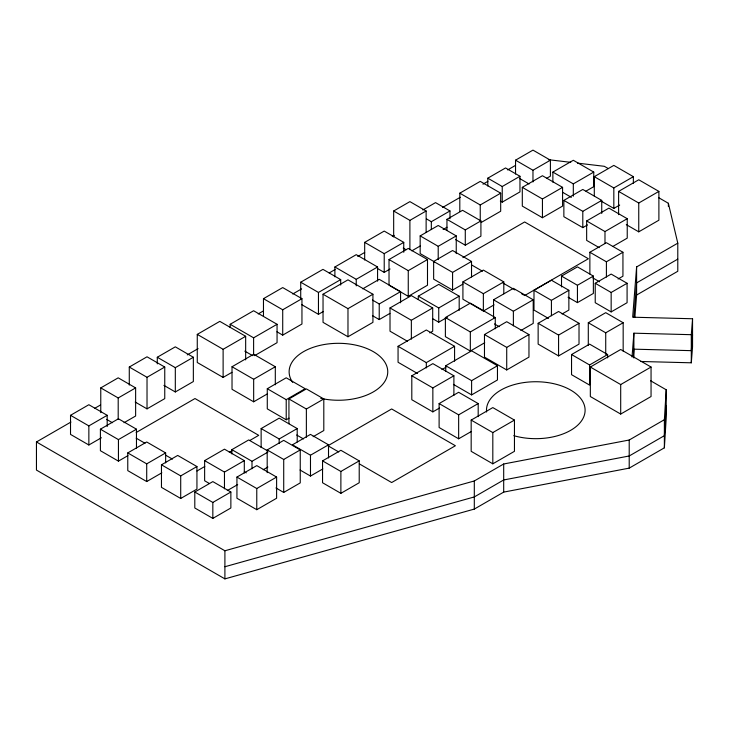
<?xml version="1.0" encoding="UTF-8"?>
<svg xmlns="http://www.w3.org/2000/svg" width="729" height="729" viewBox="0 0 729 729"><rect width="100%" height="100%" fill="white"/><g stroke="black" fill="none" stroke-linecap="round" stroke-linejoin="round"><path stroke-width="1.09" d="M70.95 422.045L36.45 441.965L36.45 470.077L224.906 578.881L474.306 509.079L503.693 492.111L629.209 468.127L664.374 447.825L664.374 419.704L666.215 389.787L650.587 380.757M666.215 405.752L664.374 435.678L629.209 455.98L503.693 479.964L474.306 496.932L224.906 566.734M664.374 447.825L666.215 417.899L666.215 389.787M658.515 197.586L668.365 203.273L677.788 243.158L636.608 266.932L632.672 317.197L692.55 318.755L692.55 346.867L691.302 362.805L640.645 361.484M633.902 317.525L636.608 282.898L677.788 259.123M634.859 317.388L636.608 295.045L636.608 266.932M632.025 357.01L633.893 333.189L691.302 334.693L692.55 318.755M633.273 357.101L633.893 349.164L691.302 350.658L692.55 334.72M393.669 236.943L393.669 211L409.898 201.623L426.128 211L426.128 232.433M129.279 385.094L129.279 367.042L147.021 356.8L164.754 367.042L164.754 398.626L147.021 408.869L135.193 402.043M100.766 412.641L100.766 387.901L118.198 377.832L135.63 387.901L135.63 416.013L124.012 422.72M157.282 363.88L157.282 357.256L175.315 346.84L193.349 357.256L193.349 381.549L175.315 391.965L163.925 385.386M231.94 372.328L223.12 377.422L197.267 362.495L197.267 334.383L219.812 321.361L245.664 336.288L245.664 359.907M263.47 316.304L263.47 298.68L282.715 287.572L301.952 298.68L301.952 324.013L282.715 335.121L276.938 331.786M364.682 260.007L364.682 242.365L384.219 231.084L403.757 242.365L403.757 252.289M422.784 209.979L435.541 202.616L449.966 210.945L449.966 218.791M300.722 298.608L300.722 282.205L322.965 269.365L340.698 279.608L340.698 285.066M101.404 437.746L88.856 444.991L70.522 434.402L70.522 415.311L88.856 404.723L107.19 415.311L107.19 426.547M393.669 211L409.898 220.368L426.128 211M230.164 327.531L230.164 324.287L253.61 310.745L277.056 324.287L277.056 342.685L254.585 355.652M515.54 174.021L515.54 160.18L532.972 150.119L550.404 160.18L550.404 176.154L546.531 178.386M459.808 211.228L459.808 193.176L480.247 181.375L500.686 193.176L500.686 211.228L481.222 222.463M487.801 185.995L487.801 178.186L505.543 167.943L519.968 176.272L519.968 191.891L502.235 202.133L500.313 201.022M334.893 276.81L334.893 266.987L356.235 254.667L377.576 266.987L377.576 281.175M129.279 367.042L147.021 377.285L164.754 367.042M94.606 408.386L100.52 404.978M187.262 354.895L198.106 348.635M258.23 313.917L263.16 311.073M292.73 294.006L301.596 288.884M329.198 272.947L335.112 269.53M357.784 256.444L364.682 252.462M392.284 236.524L394.252 235.385M442.558 207.501L460.3 197.258M482.972 184.173L487.892 181.321M507.612 169.939L515.494 165.392M100.766 387.901L118.198 397.961L135.63 387.901M157.282 357.256L175.315 367.662L193.349 357.256M426.52 218.928L431.331 221.707L449.966 210.945M263.47 298.68L282.715 309.779L301.952 298.68M364.682 242.365L384.219 253.646L403.757 242.365M300.722 282.205L318.455 292.447L340.698 279.608M487.801 178.186L502.235 186.515L519.968 176.272M70.522 415.311L88.856 425.9L107.19 415.311M446.95 230.246L446.95 219.338L462.578 210.317L480.912 220.896L480.912 236.169L465.284 245.199L455.634 239.622M515.54 160.18L532.972 170.249L550.404 160.18M197.267 334.383L223.12 349.309L245.664 336.288M434.411 261.82L420.168 253.601L420.168 235.895L438.211 225.489L456.245 235.895L456.245 253.601M323.038 294.243L347.979 279.845L372.929 294.243L372.929 322.355L347.979 336.762L323.038 322.355L323.038 294.243L347.979 308.649L372.929 294.243M459.808 193.176L480.247 204.977L500.686 193.176M389.022 285.23L389.022 259.542L408.258 248.434L427.495 259.542L427.495 285.23L408.258 296.339L389.988 285.786M230.164 324.287L253.61 337.819L277.056 324.287M334.893 266.987L356.235 279.316L377.576 266.987M443.095 229.489L447.023 227.22M127.93 455.643L118.435 461.129L100.402 450.713L100.402 429.19L118.435 418.783L136.469 429.19L136.469 448.444M411.812 250.849L420.405 245.892M522.301 187.353L542.44 175.725L562.578 187.353L562.578 206.097L542.44 217.725L522.301 206.097L522.301 187.353L542.44 198.981L562.578 187.353M552.874 182.177L552.874 172.08L573.313 160.28L593.752 172.08L593.752 186.66L585.97 191.153M377.385 268.436L384.219 272.391L390.079 269.001M301.706 304.64L318.455 314.317L323.293 311.52M362.732 288.83L379.226 279.316L400.567 291.636L400.567 302.79M446.95 219.338L465.284 229.927L480.912 220.896M420.168 235.895L438.211 246.311L456.245 235.895M267.434 393.851L253.665 401.797L232.022 389.304L232.022 366.742L253.665 354.248L275.307 366.742L275.307 384.794M389.022 259.542L408.258 270.65L427.495 259.542M100.402 429.19L118.435 439.605L136.469 429.19M136.168 432.507L194.989 398.544L258.713 435.341L249.892 440.434M462.997 284.073L452.581 290.087L433.646 279.152L433.646 261.456L452.581 250.521L471.526 261.456L471.526 276.938M552.874 172.08L573.313 183.881L593.752 172.08M594.29 196.01L594.29 176.673L613.827 165.392L633.364 176.673L633.364 183.498M372.437 300.038L379.226 303.957L400.567 291.636M462.879 257.629L524.643 221.971L588.367 258.759L524.643 295.555M232.022 366.742L253.665 379.244L275.307 366.742M587.528 224.906L582.799 227.639L563.863 216.704L563.863 200.393L582.799 189.458L601.735 200.393L601.735 213.442M161.856 472.811L146.711 481.55L127.766 470.624L127.766 452.919L146.711 441.984L165.647 452.919L165.647 462.879M407.475 341.281L390.015 331.203L390.015 307.948L411.356 295.619L432.698 307.948L432.698 331.203L429.791 332.88M433.646 261.456L452.581 272.382L471.526 261.456M418.3 299.446L418.3 296.165L438.74 284.365L459.188 296.165L459.188 310.399M372.437 315.657L379.226 319.575L389.897 313.415M594.29 176.673L613.827 187.954L633.364 176.673M267.279 388.73L286.215 377.795L305.15 388.73L286.215 399.656L267.279 388.73L267.279 408.86L286.215 419.795L289.058 418.154M563.863 200.393L582.799 211.328L601.735 200.393M127.766 452.919L146.711 463.854L165.647 452.919M618.611 214.663L618.611 191.399L638.75 179.771L658.888 191.399L658.888 220.204L638.75 231.831L626.284 224.632M494.062 304.859L483.363 311.046L462.915 299.245L462.915 281.886L483.363 270.085L503.803 281.886L503.803 293.814M390.015 307.948L411.356 320.268L432.698 307.948M161.464 464.81L177.703 455.434L196.939 466.542L196.939 489.104L180.71 498.472L161.464 487.364L161.464 464.81L180.71 475.909L196.939 466.542M599.202 247.641L586.654 240.397L586.654 220.96L608.897 208.12L627.232 218.7L627.232 238.137L612.725 246.52M418.3 296.165L438.74 307.966L459.188 296.165M601.124 201.104L613.827 208.43L619.686 205.049M288.93 423.777L288.93 398.954L306.371 388.894L323.804 398.954L323.804 430.538L313.151 436.689M618.611 191.399L638.75 203.026L658.888 191.399M462.915 281.886L483.363 293.687L503.803 281.886M484.721 342.739L470.333 351.05L445.383 336.643L445.383 317.552L470.333 303.146L495.273 317.552L495.273 328.779M432.908 318.828L438.74 322.2L447.506 317.142M417.553 373.521L398.061 362.267L398.061 346.302L426.319 329.991L454.577 346.302L454.577 361.201M209.351 483.491L204.63 480.757L204.63 460.628L224.468 449.173L244.306 460.628L244.306 472.93M261.137 447.579L261.137 428.57L279.171 418.154L297.204 428.57L297.204 441.993M586.654 220.96L604.988 231.549L627.232 218.7M231.858 453.921L231.858 449.656L248.698 439.942L267.871 451.014M196.948 470.998L204.794 466.469M229.298 452.317L232.241 450.622M493.542 317.78L493.542 299.792L513.38 288.338L533.218 299.792L533.218 323.394L520.934 330.492M288.93 398.954L306.371 409.024L323.804 398.954M589.87 274.022L589.87 252.252L606.41 242.711L622.94 252.252L622.94 276.2L618.074 279.007M548.527 318.455L533.992 310.071L533.992 290.288L551.425 280.218L568.866 290.288L568.866 310.071L562.086 313.98M261.137 428.57L279.171 438.976L297.204 428.57M561.512 286.925L561.512 276.081L577.441 266.878L593.37 276.081L593.37 293.432L577.441 302.626L568.064 297.222M204.63 460.628L224.468 472.082L244.306 460.628M445.383 317.552L470.333 331.959L495.273 317.552M267.188 472.656L267.188 449.921L283.718 440.371L300.248 449.921L300.248 482.89L283.718 492.44L275.936 487.947M194.798 492.02L212.832 481.605L230.865 492.02L230.865 507.985L212.832 518.401L194.798 507.985L194.798 492.02L212.832 502.436L230.865 492.02M231.858 449.656L251.997 461.284L267.898 452.108M493.542 299.792L513.38 311.247L533.218 299.792M398.061 346.302L426.319 362.614L454.577 346.302M589.87 252.252L606.41 261.793L622.94 252.252M439.541 408.012L432.853 411.876L411.803 399.729L411.803 375.781L432.853 363.634L453.894 375.781L453.894 395.373M236.934 477.076L256.772 465.621L276.61 477.076L276.61 498.244L256.772 509.699L236.934 498.244L236.934 477.076L256.772 488.521L276.61 477.076M484.475 334.547L506.719 321.708L528.962 334.547L528.962 357.11L506.719 369.949L484.475 357.11L484.475 334.547L506.719 347.387L528.962 334.547M561.512 276.081L577.441 285.276L593.37 276.081M533.992 290.288L551.425 300.348L568.866 290.288M227.302 490.581L237.69 484.575M263.224 469.731L267.898 467.034M445.756 371.216L445.756 365.748L471.608 350.822L497.46 365.748L497.46 379.973L471.608 394.899L453.42 384.393M267.188 449.921L283.718 459.461L300.248 449.921M441.911 369.585L445.802 367.334M595.229 283.271L611.157 274.077L627.086 283.271L627.086 302.708L611.157 311.912L595.229 302.708L595.229 283.271L611.157 292.475L627.086 283.271M538.139 323.293L558.578 311.493L579.017 323.293L579.017 344.115L558.578 355.916L538.139 344.115L538.139 323.293L558.578 335.094L579.017 323.293M328.515 444.808L310.481 434.393L292.447 444.808L310.481 455.215L328.515 444.808L328.515 457.958M411.803 375.781L432.853 387.928L453.894 375.781M322.546 460.874L340.88 450.294L359.215 460.874L359.215 482.744L340.88 493.333L322.546 482.744L322.546 460.874L340.88 471.463L359.215 460.874M445.756 365.748L471.608 380.666L497.46 365.748M300.038 470.014L310.481 476.046L322.819 468.92M471.353 431.468L458.65 438.794L439.113 427.513L439.113 403.565L458.65 392.284L478.188 403.565L478.188 416.633M588.294 345.5L588.294 322.737L605.726 312.668L623.167 322.737L623.167 351.196M636.608 295.045L677.788 271.27L677.788 243.158M439.113 403.565L458.65 414.847L478.188 403.565M588.294 322.737L605.726 332.798L623.167 322.737M607.621 354.54L589.588 364.956L589.588 385.085L571.545 374.679L571.545 354.54L589.588 344.134L607.621 354.54L607.621 357.903M471.171 420.086L492.813 407.593L514.455 420.086L514.455 451.324L492.813 463.817L471.171 451.324L471.171 420.086L492.813 432.579L514.455 420.086M590.335 367.033L620.698 349.501L651.052 367.033L651.052 396.53L620.698 414.063L590.335 396.53L590.335 367.033L620.698 384.557L651.052 367.033M36.45 441.965L224.906 550.769L474.306 480.958L503.693 463.99L629.209 440.015L664.374 419.704M548.336 159.678L570.743 162.33M577.459 163.123L604.341 166.312L608.287 168.581M562.606 192.283L571.363 197.34M519.413 178.386L529.099 183.981M592.795 277.886L599.602 281.813M471.699 264.992L482.489 271.215M503.074 283.098L514.838 289.896M521.7 293.86L523.659 294.99M403.219 248.097L406.08 249.746M571.545 354.54L589.588 364.956M494.49 323.94L499.21 326.674M244.816 351.141L252.635 355.652M338.73 451.971L327.941 445.747L391.664 408.96L455.388 445.747L391.664 482.543L359.315 463.863M296.685 435.013L303.464 438.931M244.324 471.781L246.247 472.884M106.58 419.366L112.384 422.72M136.168 438.165L144.989 443.259M165.574 455.151L172.436 459.115M691.302 334.693L691.302 362.805M668.365 203.273L668.365 206.471M638.75 203.026L638.75 231.831M633.893 333.189L633.893 357.994M629.209 440.015L629.209 468.127M620.698 384.557L620.698 414.063M613.827 187.954L613.827 208.43M611.157 292.475L611.157 311.912M606.41 261.793L606.41 277.038M605.726 332.798L605.726 354.431M604.988 231.549L604.988 243.422M582.799 211.328L582.799 227.639M577.441 285.276L577.441 302.626M573.313 183.881L573.313 196.219M558.578 335.094L558.578 355.916M551.425 300.348L551.425 315.739M542.44 198.981L542.44 217.725M532.972 170.249L532.972 181.958M513.38 311.247L513.38 325.863M506.719 347.387L506.719 369.949M503.693 463.99L503.693 492.111M502.235 186.515L502.235 202.133M492.813 432.579L492.813 463.817M483.363 293.687L483.363 311.046M480.247 204.977L480.247 220.769M474.306 480.958L474.306 509.079M471.608 380.666L471.608 394.899M470.333 331.959L470.333 351.05M465.284 229.927L465.284 245.199M458.65 414.847L458.65 438.794M452.581 272.382L452.581 290.087M438.74 307.966L438.74 322.2M438.211 246.311L438.211 259.588M432.853 387.928L432.853 411.876M431.331 221.707L431.331 229.553M426.319 362.614L426.319 367.935M411.356 320.268L411.356 339.094M409.898 220.368L409.898 249.701M408.258 270.65L408.258 296.339M384.219 253.646L384.219 272.391M379.226 303.957L379.226 319.575M356.235 279.316L356.235 285.859M347.979 308.649L347.979 336.762M340.88 471.463L340.88 493.333M318.455 292.447L318.455 314.317M310.481 455.215L310.481 476.046M306.371 409.024L306.371 437.227M286.215 399.656L286.215 419.795M283.718 459.461L283.718 492.44M282.715 309.779L282.715 335.121M279.171 438.976L279.171 443.451M256.772 488.521L256.772 509.699M253.61 337.819L253.61 355.132M253.665 379.244L253.665 401.797M251.997 461.284L251.997 468.747M224.906 550.769L224.906 578.881M224.468 472.082L224.468 488.858M223.12 349.309L223.12 377.422M212.832 502.436L212.832 518.401M180.71 475.909L180.71 498.472M175.315 367.662L175.315 391.965M147.021 377.285L147.021 408.869M146.711 463.854L146.711 481.55M118.435 439.605L118.435 461.129M118.198 397.961L118.198 419.33M88.856 425.9L88.856 444.991M292.684 382.397A49.308 28.467 0 0 1 331.932 343.559A49.308 28.467 0 0 1 387.409 375.116A49.308 28.467 0 0 1 320.733 398.353M486.58 412.031A49.308 28.467 0 0 1 541.283 381.914A49.308 28.467 0 0 1 583.082 418.273A49.308 28.467 0 0 1 513.772 435.678"/></g></svg>
